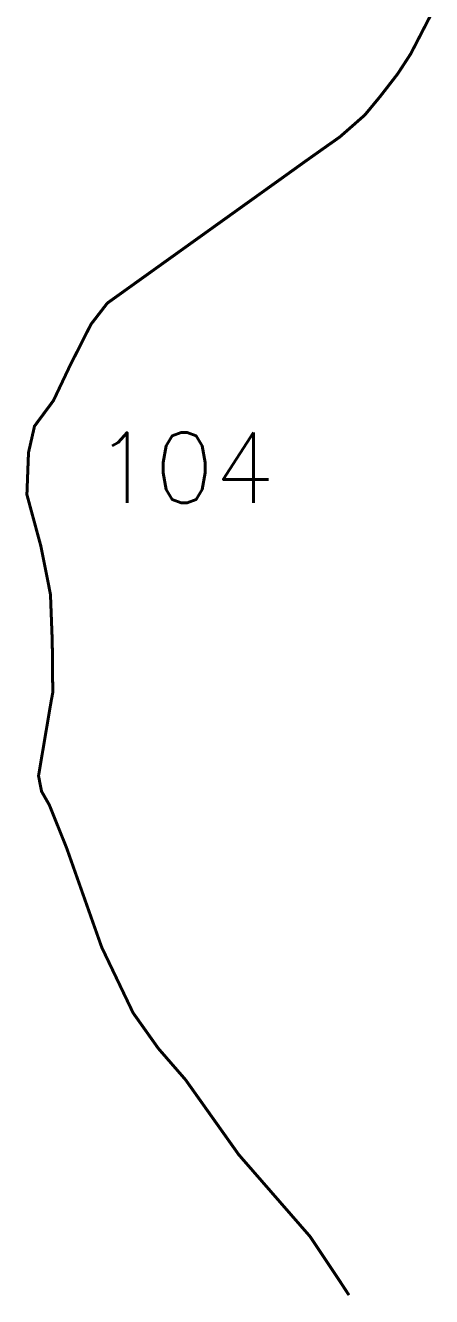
# Model space of a CAD drawing. Header units: metres. Extents: x 273847 to 275340, y 2068123 to 2073763.
# Drawn here: x 273847 to 274252, y 2068123 to 2069390 of the extents above; entities that cross this region are included whole.
import ezdxf

# ---------------------------------------------------------------- set-up
doc = ezdxf.new("R2010")
doc.units = ezdxf.units.M
doc.header["$MEASUREMENT"] = 0
doc.layers.add('NATURALLY PROTECTED', color=3, linetype='Continuous')
doc.styles.get("Standard").update_dxf_attribs({"font": 'simplex.shx'})

msp = doc.modelspace()

# ---------------------------------------------------------------- linework, layer by layer
at = {"layer": 'NATURALLY PROTECTED', "const_width": 3, "flags": 128}
msp.add_lwpolyline([(274250.4, 2069399.4), (274231.1, 2069362.1), (274218.2, 2069342.3), (274200.7, 2069319.7), (274185.2, 2069301), (274160.3, 2069279.2), (274146.5, 2069269.5), (274125.3, 2069254.5), (274107.2, 2069241.5), (273928.5, 2069113.6), (273912.2, 2069092.5), (273891.3, 2069051.3), (273874.8, 2069016.5), (273855.9, 2068991), (273849.9, 2068964.6), (273848.3, 2068922.7), (273862.2, 2068871.5), (273871.8, 2068823.3), (273873.6, 2068776.3), (273874.1, 2068725.3), (273872.5, 2068716.9), (273859.9, 2068642.4), (273862.9, 2068626.9), (273870.6, 2068613.5), (273887.9, 2068570.5), (273922.9, 2068471.5), (273954.2, 2068406.1), (273979.4, 2068370.6), (274006.6, 2068339.3), (274059.6, 2068264.7), (274130.9, 2068182.9), (274161, 2068137.7), (274169.5, 2068124.7)], dxfattribs=at)

# ---------------------------------------------------------------- texts
at = {"insert": (273915.2, 2068984.6), "char_height": 70, "attachment_point": 1}
msp.add_mtext_dynamic_manual_height_columns('104', width=95.172, gutter_width=1, heights=[0], dxfattribs=at)

doc.saveas('drawing.dxf')
